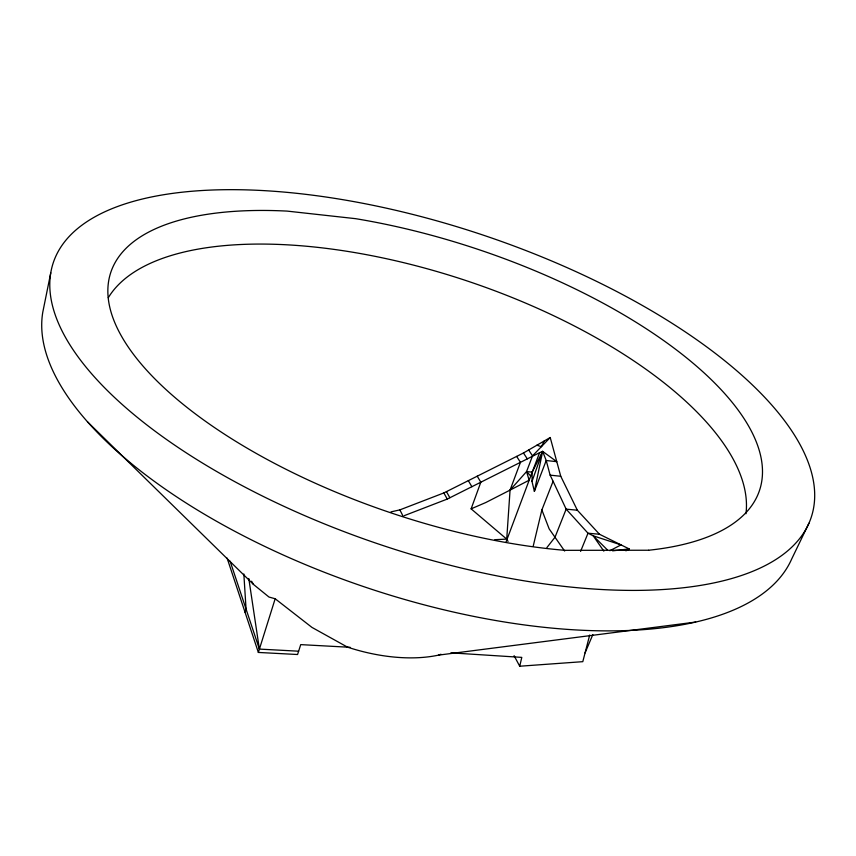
<?xml version="1.0" encoding="UTF-8"?>
<svg xmlns="http://www.w3.org/2000/svg" width="856" height="856" viewBox="0 0 856 856"><rect width="100%" height="100%" fill="white"/><g stroke="black" fill="none" stroke-linecap="round" stroke-linejoin="round"><path stroke-width="1.28" d="M506.185 541.591L532.197 472.148L542.65 451.369L546.214 460.528L534.379 491.365L532.004 481.447L532.197 472.148L539.58 452.706L542.65 451.369L556.785 461.673L560.755 476.268L577.351 510.219L599.5 534.262L629.203 548.931L625.897 550.836M539.58 452.706L520.437 462.336L510.058 490.114L506.72 539.12L508.057 541.409M50.761 272.818L42.8 312.108A394.862 169.253 18.6 0 0 370.98 589.067A394.862 169.253 18.6 0 0 791.597 559.203L808.931 523.251A399.784 163.079 18.6 0 0 301.205 193.809A399.784 163.079 18.6 0 0 186.597 453.059A399.784 163.079 18.6 0 0 808.931 523.251M534.379 491.365L542.65 451.369L532.004 481.447M589.698 635.034L582.797 661.667L519.72 666.225L521.796 657.387L450.866 652.85M533.202 546.192L541.869 509.93L553.094 481.286L550.13 475.144L546.214 460.528L556.785 461.673L550.215 437.523L523.465 452.985L443.857 492.928L399.87 509.876L390.957 511.888M245.094 612.382L246.068 609.108L243.842 573.98M350.136 647.297L300.734 644.622L297.567 654.508L258.362 652.443L275.172 598.761L268.998 597.049L253.494 584.455L87.473 421.794M494.822 539.687L506.72 539.12L471.121 508.849L480.815 482.217L520.437 462.336L516.65 456.398M471.121 508.849L485.812 502.515L510.058 490.114L526.568 471.581L532.528 455.863L550.215 437.523M580.593 551.392L587.997 533.213L566.148 509.138L553.094 481.286M585.065 652.925L592.833 634.606M544.33 440.926L541.399 446.672L536.862 445.206M546.92 547.551L555.009 537.226L566.148 509.138L577.351 510.219M404.267 515.654L447.26 499.069L480.815 482.217L477.231 476.171M609.889 550.708L621.017 544.887L593.219 535.824L587.997 533.213L599.5 534.262M510.058 490.114L529.136 480.216L526.568 471.581L532.197 472.148M275.172 598.761L311.959 627.405L347.525 647.157A120.964 63.815 18.6 0 0 438.614 655.108L440.947 654.252M438.614 655.108L695.661 622.066M612.607 550.847L629.203 548.931M230.125 561.215L259.379 649.094L298.626 651.202M550.13 475.144L560.755 476.268M607.279 549.798L593.219 535.824L603.844 551.136M526.568 471.581L530.699 475.99M564.65 551.039L549.156 528.88L541.869 509.93M528.655 449.967L532.528 455.863M523.465 452.985L527.317 458.891M251.578 581.235L253.494 584.455M468.339 480.644L471.87 486.722M446.425 491.569L449.839 497.711M443.857 492.928L447.26 499.069M514.092 655.696L519.72 666.225M399.87 509.876L403.037 516.125M227.108 558.112L258.362 652.443M248.796 578.495L259.379 649.094M108.284 297.717A338.024 144.054 18.6 0 1 470.276 282.009A338.024 144.054 18.6 0 1 745.951 513.739M648.655 550.237L564.864 550.333A342.186 138.758 18.6 0 1 138.8 361.104A342.186 138.758 18.6 0 1 287.092 211.1L355.572 218.665A342.186 138.758 18.6 0 1 725.792 394.83A342.186 138.758 18.6 0 1 648.655 550.237"/></g></svg>
